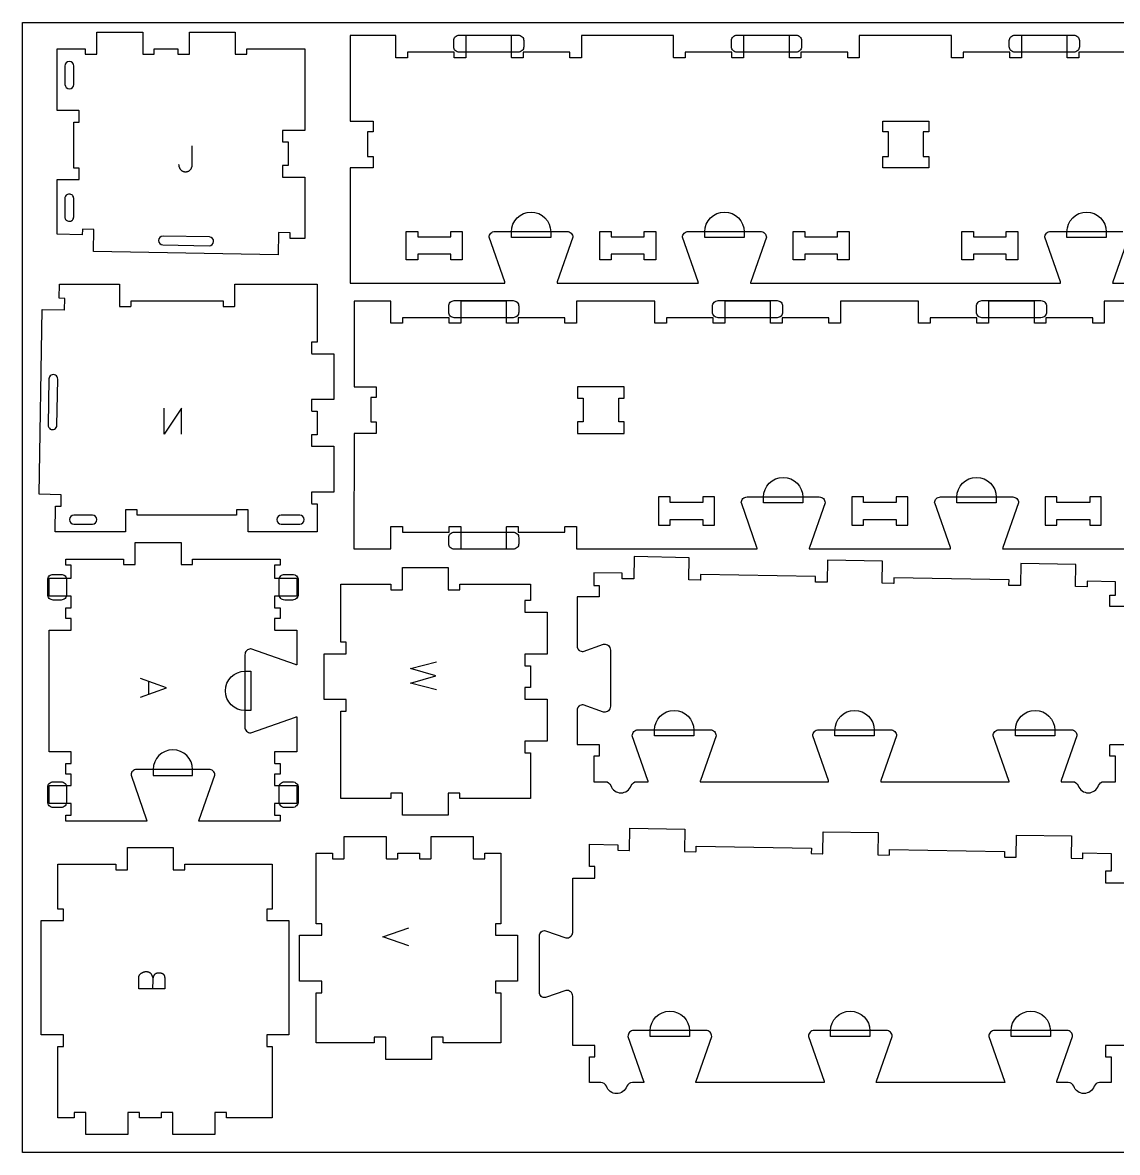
# Model space of a CAD drawing. Header units: millimetres. Extents: x -1220 to 1220, y -1930 to 1930.
# Drawn here: x -1220 to -38, y 710 to 1930 of the extents above; entities that cross this region are included whole.
import ezdxf

# ---------------------------------------------------------------- set-up
doc = ezdxf.new("R2010")
doc.units = ezdxf.units.MM
for name, color, linetype, true_color in [('0_SHEET_SPRUCEPLY_2440X122', 1, 'Continuous', 0xff0000), ('1_ANYTOOL_1MMDEEP_LABELS_S', 2, 'Continuous', 0xffff00), ('3_ANYTOOL_CUTTHROUGH_INSID', 4, 'Continuous', 0x00ffff), ('4_ANYTOOL_CUTTHROUGH_OUTSI', 5, 'Continuous', 0x0000ff), ('5_ANYTOOL_HALF_MILL_9MM_IN', 3, 'Continuous', 0x00ff00)]:
    doc.layers.add(name, color=color, linetype=linetype, true_color=true_color)

msp = doc.modelspace()

# ---------------------------------------------------------------- linework, layer by layer
at = {"layer": '0_SHEET_SPRUCEPLY_2440X122'}
msp.add_lwpolyline([(1220, 1930), (1220, 710), (-1220, 710), (-1220, 1930)], close=True, dxfattribs=at)
at = {"layer": '1_ANYTOOL_1MMDEEP_LABELS_S'}
for points in [[(-1051.5, 1776.9), (-1051.5, 1776.7), (-1051.5, 1776.5), (-1051.4, 1776.3), (-1051.4, 1776.1), (-1051.4, 1775.9), (-1051.4, 1775.7), (-1051.4, 1775.5), (-1051.3, 1775.4), (-1051.3, 1775.2), (-1051.3, 1775), (-1051.2, 1774.8), (-1051.2, 1774.6), (-1051.1, 1774.5), (-1051.1, 1774.3), (-1051, 1774.1), (-1051, 1773.9), (-1050.9, 1773.8), (-1050.8, 1773.6), (-1050.7, 1773.4), (-1050.7, 1773.3), (-1050.6, 1773.1), (-1050.5, 1772.9), (-1050.4, 1772.8), (-1050.3, 1772.6), (-1050.2, 1772.4), (-1050.1, 1772.3), (-1050, 1772.1), (-1049.9, 1772), (-1049.8, 1771.8), (-1049.7, 1771.7), (-1049.6, 1771.5), (-1049.4, 1771.4), (-1049.3, 1771.2), (-1049.2, 1771.1), (-1049, 1770.9), (-1048.9, 1770.8), (-1048.7, 1770.7), (-1048.6, 1770.5), (-1048.5, 1770.4), (-1048.3, 1770.3), (-1048.2, 1770.2), (-1048, 1770.1), (-1047.8, 1770), (-1047.7, 1769.9), (-1047.5, 1769.8), (-1047.4, 1769.7), (-1047.2, 1769.6), (-1047, 1769.6), (-1046.9, 1769.5), (-1046.7, 1769.4), (-1046.5, 1769.3), (-1046.3, 1769.3), (-1046.1, 1769.2), (-1046, 1769.2), (-1045.8, 1769.1), (-1045.6, 1769.1), (-1045.4, 1769.1), (-1045.2, 1769), (-1045, 1769), (-1044.8, 1769), (-1044.6, 1769), (-1044.4, 1769), (-1044.2, 1769), (-1044, 1769), (-1043.8, 1769), (-1043.6, 1769), (-1043.4, 1769), (-1043.2, 1769), (-1043, 1769), (-1042.8, 1769), (-1042.6, 1769.1), (-1042.5, 1769.1), (-1042.3, 1769.1), (-1042.1, 1769.2), (-1041.9, 1769.2), (-1041.8, 1769.3), (-1041.6, 1769.3), (-1041.4, 1769.4), (-1041.3, 1769.4), (-1041.1, 1769.5), (-1040.9, 1769.6), (-1040.8, 1769.6), (-1040.6, 1769.7), (-1040.5, 1769.8), (-1040.3, 1769.9), (-1040.2, 1770), (-1040, 1770.1), (-1039.9, 1770.2), (-1039.7, 1770.3), (-1039.6, 1770.4), (-1039.4, 1770.5), (-1039.3, 1770.6), (-1039.2, 1770.8), (-1039, 1770.9), (-1038.9, 1771), (-1038.8, 1771.2), (-1038.7, 1771.3), (-1038.5, 1771.4), (-1038.4, 1771.6), (-1038.3, 1771.7), (-1038.2, 1771.9), (-1038.1, 1772), (-1038, 1772.2), (-1037.9, 1772.3), (-1037.8, 1772.5), (-1037.7, 1772.6), (-1037.6, 1772.8), (-1037.6, 1772.9), (-1037.5, 1773.1), (-1037.4, 1773.3), (-1037.4, 1773.4), (-1037.3, 1773.6), (-1037.2, 1773.8), (-1037.2, 1773.9), (-1037.1, 1774.1), (-1037.1, 1774.3), (-1037, 1774.5), (-1037, 1774.6), (-1036.9, 1774.8), (-1036.9, 1775), (-1036.9, 1775.2), (-1036.9, 1775.4), (-1036.8, 1775.5), (-1036.8, 1775.7), (-1036.8, 1775.9), (-1036.8, 1776.1), (-1036.8, 1776.3), (-1036.8, 1776.5), (-1036.8, 1797)], [(-1048.5, 1485.6), (-1048.5, 1513.6), (-1067.2, 1485.6), (-1067.2, 1513.6)], [(-773, 1209.6), (-801, 1216.8), (-773.8, 1224.6), (-801, 1232.6), (-773, 1239.6)], [(-1092.7, 1201.4), (-1064.7, 1211.6), (-1092.7, 1221.9)], [(-1083.8, 1204.7), (-1083.8, 1218.6)], [(-803, 933.1), (-831, 942.8), (-803, 952.6)], [(-1066.5, 886.5), (-1094.5, 886.5), (-1094.5, 895.6), (-1094.6, 897.9), (-1094.6, 898.1), (-1094.6, 898.3), (-1094.6, 898.5), (-1094.6, 898.8), (-1094.5, 899), (-1094.5, 899.2), (-1094.5, 899.4), (-1094.5, 899.5), (-1094.4, 899.7), (-1094.4, 899.9), (-1094.3, 900.1), (-1094.3, 900.3), (-1094.2, 900.5), (-1094.2, 900.6), (-1094.1, 900.8), (-1094, 901), (-1093.9, 901.1), (-1093.9, 901.3), (-1093.8, 901.5), (-1093.7, 901.6), (-1093.6, 901.8), (-1093.5, 901.9), (-1093.4, 902.1), (-1093.3, 902.2), (-1093.1, 902.4), (-1093, 902.5), (-1092.9, 902.6), (-1092.8, 902.8), (-1092.6, 902.9), (-1092.5, 903), (-1092.3, 903.2), (-1092.2, 903.3), (-1091.8, 903.5), (-1091.7, 903.6), (-1091.5, 903.7), (-1091.4, 903.8), (-1091.2, 903.9), (-1091, 904), (-1090.9, 904.1), (-1090.7, 904.2), (-1090.5, 904.3), (-1090.3, 904.4), (-1090.2, 904.5), (-1090, 904.5), (-1089.8, 904.6), (-1089.6, 904.7), (-1089.5, 904.7), (-1089.3, 904.8), (-1089.1, 904.9), (-1088.9, 904.9), (-1088.8, 905), (-1088.6, 905), (-1088.4, 905), (-1088.2, 905.1), (-1088, 905.1), (-1087.8, 905.1), (-1087.7, 905.2), (-1087.5, 905.2), (-1087.3, 905.2), (-1087.1, 905.2), (-1086.9, 905.2), (-1086.7, 905.2), (-1086.5, 905.2), (-1086.3, 905.2), (-1086.1, 905.2), (-1085.8, 905.2), (-1085.6, 905.2), (-1085.4, 905.2), (-1085.2, 905.1), (-1085, 905.1), (-1084.8, 905.1), (-1084.6, 905), (-1084.4, 905), (-1084.2, 904.9), (-1084, 904.9), (-1083.8, 904.8), (-1083.6, 904.7), (-1083.4, 904.6), (-1083.3, 904.6), (-1083.2, 904.5), (-1083.1, 904.5), (-1083, 904.4), (-1082.9, 904.4), (-1082.9, 904.3), (-1082.8, 904.3), (-1082.7, 904.2), (-1082.6, 904.2), (-1082.5, 904.1), (-1082.5, 904.1), (-1082.4, 904), (-1082.3, 904), (-1082.2, 903.9), (-1082.2, 903.8), (-1082.1, 903.8), (-1082, 903.7), (-1082, 903.6), (-1081.9, 903.6), (-1081.8, 903.5), (-1081.8, 903.4), (-1081.7, 903.4), (-1081.6, 903.3), (-1081.6, 903.2), (-1081.5, 903.2), (-1081.4, 903), (-1081.3, 902.8), (-1081.2, 902.7), (-1081.1, 902.5), (-1080.9, 902.2), (-1080.7, 901.8), (-1080.5, 901.5), (-1080.3, 901.1), (-1080.2, 900.7), (-1080, 900.4), (-1079.9, 900), (-1079.8, 899.6), (-1079.6, 899.2), (-1079.5, 898.8), (-1079.4, 898.4), (-1079.4, 898), (-1079.3, 897.6), (-1079.2, 897.2), (-1079.2, 896.8), (-1079.1, 896.4)], [(-1079.2, 886.5), (-1079.1, 896.4), (-1079.1, 896.7), (-1079.1, 897.1), (-1079, 897.5), (-1079, 897.8), (-1078.9, 898.2), (-1078.8, 898.5), (-1078.7, 898.9), (-1078.7, 899.2), (-1078.6, 899.5), (-1078.5, 899.8), (-1078.4, 900.2), (-1078.2, 900.5), (-1078.1, 900.8), (-1078, 901.1), (-1077.8, 901.4), (-1077.7, 901.7), (-1077.6, 901.8), (-1077.6, 901.8), (-1077.6, 901.9), (-1077.5, 902), (-1077.5, 902), (-1077.4, 902.1), (-1077.4, 902.2), (-1077.3, 902.2), (-1077.3, 902.3), (-1077.2, 902.4), (-1077.2, 902.4), (-1077.1, 902.5), (-1077.1, 902.5), (-1077, 902.6), (-1076.9, 902.7), (-1076.9, 902.7), (-1076.8, 902.8), (-1076.8, 902.8), (-1076.7, 902.9), (-1076.6, 902.9), (-1076.6, 903), (-1076.5, 903), (-1076.4, 903.1), (-1076.4, 903.1), (-1076.3, 903.2), (-1076.2, 903.2), (-1076.1, 903.2), (-1076.1, 903.3), (-1076, 903.3), (-1075.9, 903.4), (-1075.8, 903.4), (-1075.8, 903.4), (-1075.7, 903.5), (-1075.6, 903.5), (-1075.4, 903.6), (-1075.2, 903.6), (-1075.1, 903.7), (-1074.9, 903.8), (-1074.7, 903.8), (-1074.5, 903.9), (-1074.3, 903.9), (-1074.1, 903.9), (-1073.9, 904), (-1073.7, 904), (-1073.5, 904), (-1073.2, 904), (-1073, 904), (-1072.8, 904), (-1072.5, 904), (-1072.2, 904), (-1072, 904), (-1071.8, 904), (-1071.6, 904), (-1071.4, 904), (-1071.3, 904), (-1071.1, 903.9), (-1070.9, 903.9), (-1070.8, 903.9), (-1070.6, 903.9), (-1070.5, 903.8), (-1070.3, 903.8), (-1070.2, 903.7), (-1070, 903.7), (-1069.9, 903.6), (-1069.7, 903.6), (-1069.6, 903.5), (-1069.5, 903.5), (-1069.3, 903.4), (-1069.2, 903.4), (-1069.1, 903.3), (-1069, 903.2), (-1068.8, 903.2), (-1068.7, 903.1), (-1068.6, 903), (-1068.5, 902.9), (-1068.4, 902.8), (-1068.3, 902.8), (-1068.2, 902.7), (-1068.1, 902.6), (-1068, 902.5), (-1067.9, 902.4), (-1067.8, 902.3), (-1067.7, 902.2), (-1067.6, 902.1), (-1067.6, 902), (-1067.5, 901.8), (-1067.4, 901.7), (-1067.3, 901.6), (-1067.3, 901.5), (-1067.2, 901.4), (-1067.1, 901.2), (-1067.1, 901.1), (-1067, 901), (-1067, 900.8), (-1066.9, 900.7), (-1066.9, 900.5), (-1066.8, 900.4), (-1066.8, 900.2), (-1066.7, 900.1), (-1066.7, 899.9), (-1066.7, 899.8), (-1066.6, 899.6), (-1066.6, 899.4), (-1066.6, 899.3), (-1066.6, 899.1), (-1066.5, 898.9), (-1066.5, 898.7), (-1066.5, 898.6), (-1066.5, 898.2), (-1066.5, 897.8), (-1066.5, 886.5)]]:
    msp.add_lwpolyline(points, dxfattribs=at)
at = {"layer": '3_ANYTOOL_CUTTHROUGH_INSID'}
for points in [[(-1174.2, 1863.1, 1), (-1164.7, 1863.1), (-1164.8, 1883.1, 1), (-1174.3, 1883.1)], [(-1174.3, 1740.1), (-1174.3, 1720.1, 0.414214), (-1169.6, 1715.4, 0.414214), (-1164.8, 1720.1), (-1164.8, 1740.1, 0.414214), (-1169.6, 1744.9, 0.414214)], [(-1068.5, 1689.9), (-1018.5, 1689, 1), (-1018.3, 1698.5), (-1068.3, 1699.4, 1)], [(-1191.6, 1545.2), (-1192.4, 1495.3, 1), (-1182.9, 1495.1), (-1182.1, 1545.1, 1)], [(-1144.6, 1388.5, 1), (-1144.6, 1398), (-1164.6, 1398, 1), (-1164.6, 1388.5)], [(-940.6, 1388.5), (-920.6, 1388.5, 1), (-920.6, 1398), (-940.6, 1398, 1)]]:
    msp.add_lwpolyline(points, format="xyb", close=True, dxfattribs=at)
for points in [[(-266.2, 1823.5), (-241.2, 1823.5), (-241.3, 1812), (-247.3, 1812), (-247.3, 1785.5), (-241.3, 1785.5), (-241.3, 1773), (-290.9, 1773), (-290.9, 1785.5), (-284.9, 1785.5), (-284.9, 1812), (-290.9, 1812), (-290.9, 1823.5)], [(-793.1, 1680), (-793.1, 1674), (-805.6, 1674), (-805.6, 1704.5), (-793.1, 1704.5), (-793.1, 1698.5), (-757.6, 1698.5), (-757.6, 1704.5), (-745.1, 1704.5), (-745.1, 1674), (-757.6, 1674), (-757.6, 1680)], [(-584.2, 1680), (-584.2, 1674), (-596.7, 1674), (-596.7, 1704.5), (-584.2, 1704.5), (-584.2, 1698.5), (-548.7, 1698.5), (-548.7, 1704.5), (-536.2, 1704.5), (-536.2, 1674), (-548.7, 1674), (-548.7, 1680)], [(-375.3, 1680), (-375.3, 1674), (-387.8, 1674), (-387.8, 1704.5), (-375.3, 1704.5), (-375.3, 1698.5), (-339.8, 1698.5), (-339.8, 1704.5), (-327.3, 1704.5), (-327.3, 1674), (-339.8, 1674), (-339.8, 1680)], [(-193, 1680), (-193, 1674), (-205.5, 1674), (-205.5, 1704.5), (-193, 1704.5), (-193, 1698.5), (-157.5, 1698.5), (-157.5, 1704.5), (-145, 1704.5), (-145, 1674), (-157.5, 1674), (-157.5, 1680)], [(-576.1, 1498.8), (-576.1, 1524.3), (-570.1, 1524.3), (-570.1, 1536.8), (-620.6, 1536.8), (-620.6, 1524.3), (-614.6, 1524.3), (-614.6, 1498.8), (-620.6, 1498.8), (-620.6, 1486.3), (-570.1, 1486.3), (-570.1, 1498.8)], [(-520.7, 1393.3), (-485.2, 1393.3), (-485.2, 1387.3), (-472.7, 1387.3), (-472.7, 1417.8), (-485.2, 1417.8), (-485.2, 1411.8), (-520.7, 1411.8), (-520.7, 1417.8), (-533.2, 1417.8), (-533.2, 1387.3), (-520.7, 1387.3)], [(-311.8, 1393.3), (-276.3, 1393.3), (-276.3, 1387.3), (-263.8, 1387.3), (-263.8, 1417.8), (-276.3, 1417.8), (-276.3, 1411.8), (-311.8, 1411.8), (-311.8, 1417.8), (-324.3, 1417.8), (-324.3, 1387.3), (-311.8, 1387.3)], [(-102.9, 1393.3), (-67.4, 1393.3), (-67.4, 1387.3), (-54.9, 1387.3), (-54.9, 1417.8), (-67.4, 1417.8), (-67.4, 1411.8), (-102.9, 1411.8), (-102.9, 1417.8), (-115.4, 1417.8), (-115.4, 1387.3), (-102.9, 1387.3)]]:
    msp.add_lwpolyline(points, close=True, dxfattribs=at)
at = {"layer": '4_ANYTOOL_CUTTHROUGH_OUTSI'}
for points in [[(-931.1, 1697), (-931, 1702.7, 0.414214), (-931.2, 1703), (-943.2, 1703.2, 0.414214), (-943.5, 1703), (-943.9, 1679.2), (-1143.4, 1682.7), (-1142.9, 1706.4), (-1142.9, 1706.4, 0.414214), (-1143.2, 1706.7), (-1155.2, 1706.9, 0.414214), (-1155.4, 1706.7), (-1155.5, 1700.9), (-1182.8, 1701.4), (-1182.8, 1760.4), (-1159.1, 1760.4), (-1159.1, 1760.4, 0.414214), (-1158.8, 1760.6), (-1158.8, 1772.6, 0.414214), (-1159.1, 1772.9), (-1164.8, 1772.9), (-1164.8, 1822.4), (-1159.1, 1822.4), (-1159.1, 1822.4, 0.414214), (-1158.8, 1822.6), (-1158.8, 1834.6, 0.414214), (-1159.1, 1834.9), (-1182.8, 1834.9), (-1182.8, 1901.8), (-1152.3, 1901.8), (-1152.3, 1896.1), (-1152.3, 1896.1, 0.414214), (-1152.1, 1895.8), (-1140.1, 1895.8, 0.414214), (-1139.8, 1896.1), (-1139.8, 1919.8), (-1090.3, 1919.8), (-1090.3, 1896.1), (-1090.3, 1896.1, 0.414214), (-1090.1, 1895.8), (-1078.1, 1895.8, 0.414214), (-1077.8, 1896.1), (-1077.8, 1901.8), (-1052.3, 1901.8), (-1052.3, 1896.1), (-1052.3, 1896.1, 0.414214), (-1052.1, 1895.8), (-1040.1, 1895.8, 0.414214), (-1039.8, 1896.1), (-1039.8, 1919.8), (-990.3, 1919.8), (-990.3, 1896.1), (-990.3, 1896.1, 0.414214), (-990.1, 1895.8), (-978.1, 1895.8, 0.414214), (-977.8, 1896.1), (-977.8, 1901.8), (-915.3, 1901.8), (-915.3, 1813.6), (-939.1, 1813.6), (-939.1, 1813.6, 0.414214), (-939.3, 1813.3), (-939.3, 1801.3, 0.414214), (-939.1, 1801.1), (-933.3, 1801.1), (-933.3, 1775.6), (-939.1, 1775.6), (-939.1, 1775.6, 0.414214), (-939.3, 1775.3), (-939.3, 1763.3, 0.414214), (-939.1, 1763.1), (-915.3, 1763.1), (-915.3, 1696.7), (-931.1, 1697)], [(-976.3, 1380), (-976.3, 1403.8, 0.414214), (-976.6, 1404), (-988.6, 1404, 0.414214), (-988.8, 1403.8), (-988.8, 1398), (-1096.3, 1398), (-1096.3, 1403.8), (-1096.3, 1403.8, 0.414214), (-1096.6, 1404), (-1108.6, 1404, 0.414214), (-1108.8, 1403.8), (-1108.8, 1380), (-1184.9, 1380), (-1184.4, 1407.8), (-1178.7, 1407.7), (-1178.7, 1407.7, 0.414214), (-1178.4, 1408), (-1178.2, 1420, 0.414214), (-1178.5, 1420.2), (-1202.2, 1420.7), (-1198.7, 1620.1), (-1175, 1619.7), (-1175, 1619.7, 0.414214), (-1174.7, 1620), (-1174.5, 1632, 0.414214), (-1174.8, 1632.2), (-1180.5, 1632.3), (-1180.3, 1647.5), (-1115.4, 1647.5), (-1115.4, 1623.8), (-1115.4, 1623.8, 0.414214), (-1115.2, 1623.5), (-1103.2, 1623.5, 0.414214), (-1102.9, 1623.8), (-1102.9, 1629.5), (-1003.4, 1629.5), (-1003.4, 1623.8), (-1003.4, 1623.8, 0.414214), (-1003.2, 1623.5), (-991.2, 1623.5, 0.414214), (-990.9, 1623.8), (-990.9, 1647.5), (-901.8, 1647.5), (-901.8, 1585), (-907.6, 1585), (-907.6, 1585, 0.414214), (-907.8, 1584.8), (-907.8, 1572.8, 0.414214), (-907.6, 1572.5), (-883.8, 1572.5), (-883.8, 1523), (-907.6, 1523), (-907.6, 1523, 0.414214), (-907.8, 1522.8), (-907.8, 1510.8, 0.414214), (-907.6, 1510.5), (-901.8, 1510.5), (-901.8, 1485), (-907.6, 1485), (-907.6, 1485, 0.414214), (-907.8, 1484.8), (-907.8, 1472.8, 0.414214), (-907.6, 1472.5), (-883.8, 1472.5), (-883.8, 1423), (-907.6, 1423), (-907.6, 1423, 0.414214), (-907.8, 1422.8), (-907.8, 1410.8, 0.414214), (-907.6, 1410.5), (-901.8, 1410.5), (-901.8, 1380), (-976.3, 1380)], [(-1085.8, 1067.6), (-1173.4, 1067.6), (-1173.4, 1074.1), (-1167.7, 1074.1), (-1167.7, 1074.1, 0.414214), (-1167.4, 1074.4), (-1167.4, 1086.4, 0.414214), (-1167.7, 1086.6), (-1191.4, 1086.6), (-1191.4, 1106.1), (-1167.7, 1106.1), (-1167.7, 1106.1, 0.414214), (-1167.4, 1106.4), (-1167.4, 1118.4, 0.414214), (-1167.7, 1118.6), (-1173.4, 1118.6), (-1173.4, 1130.1), (-1167.7, 1130.1), (-1167.7, 1130.1, 0.414214), (-1167.4, 1130.4), (-1167.4, 1142.4, 0.414214), (-1167.7, 1142.6), (-1191.4, 1142.6), (-1191.4, 1274.1), (-1167.7, 1274.1), (-1167.7, 1274.1, 0.414214), (-1167.4, 1274.4), (-1167.4, 1286.4, 0.414214), (-1167.7, 1286.6), (-1173.4, 1286.6), (-1173.4, 1298.1), (-1167.7, 1298.1), (-1167.7, 1298.1, 0.414214), (-1167.4, 1298.4), (-1167.4, 1310.4, 0.414214), (-1167.7, 1310.6), (-1191.4, 1310.6), (-1191.4, 1330.1), (-1167.7, 1330.1), (-1167.7, 1330.1, 0.414214), (-1167.4, 1330.4), (-1167.4, 1344, 0.414214), (-1167.7, 1344.2), (-1173.4, 1344.2), (-1173.4, 1350.7), (-1110.9, 1350.7), (-1110.9, 1345), (-1110.9, 1345, 0.414214), (-1110.7, 1344.7), (-1098.7, 1344.7, 0.414214), (-1098.4, 1345), (-1098.4, 1368.7), (-1048.9, 1368.7), (-1048.9, 1345), (-1048.9, 1345, 0.414214), (-1048.7, 1344.7), (-1036.7, 1344.7, 0.414214), (-1036.4, 1345), (-1036.4, 1350.7), (-941.9, 1350.7), (-941.9, 1344.2), (-947.7, 1344.2), (-947.7, 1344.2, 0.414214), (-947.9, 1344), (-947.9, 1330.4, 0.414214), (-947.7, 1330.1), (-923.9, 1330.1), (-923.9, 1310.6), (-947.7, 1310.6), (-947.7, 1310.6, 0.414214), (-947.9, 1310.4), (-947.9, 1298.4, 0.414214), (-947.7, 1298.1), (-941.9, 1298.1), (-941.9, 1286.6), (-947.7, 1286.6), (-947.7, 1286.6, 0.414214), (-947.9, 1286.4), (-947.9, 1274.4, 0.414214), (-947.7, 1274.1), (-923.9, 1274.1), (-923.9, 1236.5), (-923.9, 1236.5, -0.061485), (-925.3, 1236.7), (-973.6, 1253.6, 0.084368), (-973.7, 1253.6, 0.414214), (-979.9, 1247.4), (-979.9, 1169.4, 0.414214), (-973.7, 1163.1, 0.084368), (-973.6, 1163.1), (-925.3, 1180, -0.061485), (-923.9, 1180.3), (-923.9, 1142.6), (-947.7, 1142.6), (-947.7, 1142.6, 0.414214), (-947.9, 1142.4), (-947.9, 1130.4, 0.414214), (-947.7, 1130.1), (-941.9, 1130.1), (-941.9, 1118.6), (-947.7, 1118.6), (-947.7, 1118.6, 0.414214), (-947.9, 1118.4), (-947.9, 1106.4, 0.414214), (-947.7, 1106.1), (-923.9, 1106.1), (-923.9, 1086.6), (-947.7, 1086.6), (-947.7, 1086.6, 0.414214), (-947.9, 1086.4), (-947.9, 1074.4, 0.414214), (-947.7, 1074.1), (-941.9, 1074.1), (-941.9, 1067.6), (-1029.6, 1067.6), (-1029.6, 1067.6, -0.061485), (-1029.3, 1069), (-1012.4, 1117.3, 0.084368), (-1012.4, 1117.4, 0.414214), (-1018.7, 1123.6), (-1096.7, 1123.6, 0.414214), (-1102.9, 1117.4, 0.084368), (-1102.9, 1117.3), (-1086, 1069, -0.061485)], [(-671.6, 1141.5), (-671.6, 1092), (-747.8, 1092), (-747.8, 1097.7), (-747.8, 1097.7, 0.414214), (-748.1, 1098), (-760.1, 1098, 0.414214), (-760.3, 1097.7), (-760.3, 1074), (-809.8, 1074), (-809.8, 1097.7), (-809.8, 1097.7, 0.414214), (-810.1, 1098), (-822.1, 1098, 0.414214), (-822.3, 1097.7), (-822.3, 1092), (-876.4, 1092), (-876.4, 1186.5), (-870.7, 1186.5), (-870.7, 1186.5, 0.414214), (-870.4, 1186.7), (-870.4, 1198.7, 0.414214), (-870.7, 1199), (-894.4, 1199), (-894.4, 1248.5), (-870.7, 1248.5), (-870.7, 1248.5, 0.414214), (-870.4, 1248.7), (-870.4, 1260.7, 0.414214), (-870.7, 1261), (-876.4, 1261), (-876.4, 1323.5), (-822.3, 1323.5), (-822.3, 1317.7), (-822.3, 1317.7, 0.414214), (-822.1, 1317.5), (-810.1, 1317.5, 0.414214), (-809.8, 1317.7), (-809.8, 1341.5), (-760.3, 1341.5), (-760.3, 1317.7), (-760.3, 1317.7, 0.414214), (-760.1, 1317.5), (-748.1, 1317.5, 0.414214), (-747.8, 1317.7), (-747.8, 1323.5), (-671.6, 1323.5), (-671.6, 1306), (-677.3, 1306), (-677.3, 1306, 0.414214), (-677.6, 1305.7), (-677.6, 1293.7, 0.414214), (-677.3, 1293.5), (-653.6, 1293.5), (-653.6, 1248), (-677.3, 1248), (-677.3, 1248, 0.414214), (-677.6, 1247.7), (-677.6, 1235.7, 0.414214), (-677.3, 1235.5), (-671.6, 1235.5), (-671.6, 1212), (-677.3, 1212), (-677.3, 1212, 0.414214), (-677.6, 1211.7), (-677.6, 1199.7, 0.414214), (-677.3, 1199.5), (-653.6, 1199.5), (-653.6, 1154), (-677.3, 1154), (-677.3, 1154, 0.414214), (-677.6, 1153.7), (-677.6, 1141.7, 0.414214), (-677.3, 1141.5)], [(-720.8, 1033.1), (-703.3, 1033.1), (-703.3, 956.9), (-709, 956.9), (-709, 956.9, 0.414214), (-709.3, 956.6), (-709.3, 944.6, 0.414214), (-709, 944.4), (-685.3, 944.4), (-685.3, 894.9), (-709, 894.9), (-709, 894.9, 0.414214), (-709.3, 894.6), (-709.3, 882.6, 0.414214), (-709, 882.4), (-703.3, 882.4), (-703.3, 828.3), (-765.8, 828.3), (-765.8, 834), (-765.8, 834, 0.414214), (-766, 834.3), (-778, 834.3, 0.414214), (-778.3, 834), (-778.3, 810.3), (-827.8, 810.3), (-827.8, 834), (-827.8, 834, 0.414214), (-828, 834.3), (-840, 834.3, 0.414214), (-840.3, 834), (-840.3, 828.3), (-902.8, 828.3), (-902.8, 882.4), (-897, 882.4), (-897, 882.4, 0.414214), (-896.8, 882.6), (-896.8, 894.6, 0.414214), (-897, 894.9), (-920.8, 894.9), (-920.8, 944.4), (-897, 944.4), (-897, 944.4, 0.414214), (-896.8, 944.6), (-896.8, 956.6, 0.414214), (-897, 956.9), (-902.8, 956.9), (-902.8, 1033.1), (-885.3, 1033.1), (-885.3, 1027.4), (-885.3, 1027.4, 0.414214), (-885, 1027.1), (-873, 1027.1, 0.414214), (-872.8, 1027.4), (-872.8, 1051.1), (-827.3, 1051.1), (-827.3, 1027.4), (-827.3, 1027.4, 0.414214), (-827, 1027.1), (-815, 1027.1, 0.414214), (-814.8, 1027.4), (-814.8, 1033.1), (-791.3, 1033.1), (-791.3, 1027.4), (-791.3, 1027.4, 0.414214), (-791, 1027.1), (-779, 1027.1, 0.414214), (-778.8, 1027.4), (-778.8, 1051.1), (-733.3, 1051.1), (-733.3, 1027.4), (-733.3, 1027.4, 0.414214), (-733, 1027.1), (-721, 1027.1, 0.414214), (-720.8, 1027.4)], [(-950.3, 824.3), (-950.3, 747.2), (-999.8, 747.2), (-999.8, 752.9), (-999.8, 752.9, 0.414214), (-1000, 753.2), (-1012, 753.2, 0.414214), (-1012.3, 752.9), (-1012.3, 729.2), (-1057.8, 729.2), (-1057.8, 752.9), (-1057.8, 752.9, 0.414214), (-1058, 753.2), (-1070, 753.2, 0.414214), (-1070.3, 752.9), (-1070.3, 747.2), (-1093.8, 747.2), (-1093.8, 752.9), (-1093.8, 752.9, 0.414214), (-1094, 753.2), (-1106, 753.2, 0.414214), (-1106.3, 752.9), (-1106.3, 729.2), (-1151.8, 729.2), (-1151.8, 752.9), (-1151.8, 752.9, 0.414214), (-1152, 753.2), (-1164, 753.2, 0.414214), (-1164.3, 752.9), (-1164.3, 747.2), (-1181.8, 747.2), (-1181.8, 824.3), (-1176, 824.3), (-1176, 824.3, 0.414214), (-1175.8, 824.6), (-1175.8, 836.6, 0.414214), (-1176, 836.8), (-1199.8, 836.8), (-1199.8, 960.3), (-1176, 960.3), (-1176, 960.3, 0.414214), (-1175.8, 960.6), (-1175.8, 972.6, 0.414214), (-1176, 972.8), (-1181.8, 972.8), (-1181.8, 1021.1), (-1119.3, 1021.1), (-1119.3, 1015.3), (-1119.3, 1015.3, 0.414214), (-1119, 1015.1), (-1107, 1015.1, 0.414214), (-1106.8, 1015.3), (-1106.8, 1039.1), (-1057.3, 1039.1), (-1057.3, 1015.3), (-1057.3, 1015.3, 0.414214), (-1057, 1015.1), (-1045, 1015.1, 0.414214), (-1044.8, 1015.3), (-1044.8, 1021.1), (-950.3, 1021.1), (-950.3, 972.8), (-956, 972.8), (-956, 972.8, 0.414214), (-956.3, 972.6), (-956.3, 960.6, 0.414214), (-956, 960.3), (-932.3, 960.3), (-932.3, 836.8), (-956, 836.8), (-956, 836.8, 0.414214), (-956.3, 836.6), (-956.3, 824.6, 0.414214), (-956, 824.3)]]:
    msp.add_lwpolyline(points, format="xyb", close=True, dxfattribs=at)
for points in [[(-28.7, 1898), (-79.2, 1898), (-79.2, 1892.2), (-79.2, 1892.2, -0.414214), (-79.4, 1892), (-91.4, 1892, -0.414214), (-91.7, 1892.2), (-91.7, 1916), (-141.2, 1916), (-141.2, 1892.2), (-141.2, 1892.2, -0.414214), (-141.4, 1892), (-153.4, 1892, -0.414214), (-153.7, 1892.2), (-153.7, 1898), (-204.2, 1898), (-204.2, 1892.2), (-204.2, 1892.2, -0.414214), (-204.4, 1892), (-216.4, 1892, -0.414214), (-216.7, 1892.2), (-216.7, 1916), (-316.3, 1916), (-316.3, 1892.2), (-316.3, 1892.2, -0.414214), (-316.5, 1892), (-328.5, 1892, -0.414214), (-328.8, 1892.2), (-328.8, 1898), (-379.3, 1898), (-379.3, 1892.2), (-379.3, 1892.2, -0.414214), (-379.5, 1892), (-391.5, 1892, -0.414214), (-391.8, 1892.2), (-391.8, 1916), (-441.3, 1916), (-441.3, 1892.2), (-441.3, 1892.2, -0.414214), (-441.5, 1892), (-453.5, 1892, -0.414214), (-453.8, 1892.2), (-453.8, 1898), (-504.3, 1898), (-504.3, 1892.2), (-504.3, 1892.2, -0.414214), (-504.5, 1892), (-516.5, 1892, -0.414214), (-516.8, 1892.2), (-516.8, 1916), (-616.3, 1916), (-616.3, 1892.2), (-616.3, 1892.2, -0.414214), (-616.5, 1892), (-628.5, 1892, -0.414214), (-628.8, 1892.2), (-628.8, 1898), (-679.3, 1898), (-679.3, 1892.2), (-679.3, 1892.2, -0.414214), (-679.5, 1892), (-691.5, 1892, -0.414214), (-691.8, 1892.2), (-691.8, 1916), (-741.3, 1916), (-741.3, 1892.2), (-741.3, 1892.2, -0.414214), (-741.5, 1892), (-753.5, 1892, -0.414214), (-753.8, 1892.2), (-753.8, 1898), (-804.3, 1898), (-804.3, 1892.2), (-804.3, 1892.2, -0.414214), (-804.5, 1892), (-816.5, 1892, -0.414214), (-816.8, 1892.2), (-816.8, 1916), (-866.1, 1916), (-866.1, 1823.5), (-841.6, 1823.5), (-841.6, 1823.5, -0.41438), (-841.3, 1823.2), (-841.3, 1812.2, -0.414047), (-841.6, 1812), (-847.3, 1812), (-847.4, 1785.5), (-841.6, 1785.5), (-841.6, 1785.5, -0.414214), (-841.4, 1785.2), (-841.4, 1773.2, -0.414214), (-841.6, 1773), (-866.1, 1773), (-866.1, 1648.5), (-699, 1648.5), (-699, 1648.5, 0.061485), (-699.2, 1649.9), (-716.1, 1698.2, -0.084368), (-716.1, 1698.2, -0.414214), (-709.9, 1704.5), (-631.9, 1704.5, -0.414214), (-625.6, 1698.2, -0.084368), (-625.6, 1698.2), (-642.5, 1649.9, 0.061485), (-642.8, 1648.5), (-490.1, 1648.5, 0.061485), (-490.3, 1649.9), (-507.2, 1698.2, -0.084368), (-507.2, 1698.2, -0.414214), (-501, 1704.5), (-423, 1704.5, -0.414214), (-416.7, 1698.2, -0.084368), (-416.7, 1698.2), (-433.6, 1649.9, 0.061485), (-433.9, 1648.5), (-266.2, 1648.5), (-98.9, 1648.5), (-98.9, 1648.5, 0.061485), (-99.1, 1649.9), (-116, 1698.2, -0.084368), (-116, 1698.2, -0.414214), (-109.8, 1704.5), (-31.8, 1704.5, -0.414214)], [(-25.5, 1698.2), (-42.4, 1649.9, 0.061485), (-42.7, 1648.5), (110, 1648.5, 0.061485)], [(55.7, 1629.3), (-51.7, 1629.3), (-51.7, 1605.6), (-51.7, 1605.6, -0.414214), (-52, 1605.3), (-64, 1605.3, -0.414214), (-64.2, 1605.6), (-64.2, 1611.3), (-114.7, 1611.3), (-114.7, 1605.6), (-114.7, 1605.6, -0.414214), (-115, 1605.3), (-127, 1605.3, -0.414214), (-127.2, 1605.6), (-127.2, 1629.3), (-176.7, 1629.3), (-176.7, 1605.6), (-176.7, 1605.6, -0.414214), (-177, 1605.3), (-189, 1605.3, -0.414214), (-189.2, 1605.6), (-189.2, 1611.3), (-239.7, 1611.3), (-239.7, 1605.6), (-239.7, 1605.6, -0.414214), (-240, 1605.3), (-252, 1605.3, -0.414214), (-252.2, 1605.6), (-252.2, 1629.3), (-336.7, 1629.3), (-336.7, 1605.6), (-336.7, 1605.6, -0.414214), (-337, 1605.3), (-349, 1605.3, -0.414214), (-349.2, 1605.6), (-349.2, 1611.3), (-399.7, 1611.3), (-399.7, 1605.6), (-399.7, 1605.6, -0.414214), (-400, 1605.3), (-412, 1605.3, -0.414214), (-412.2, 1605.6), (-412.2, 1629.3), (-461.7, 1629.3), (-461.7, 1605.6), (-461.7, 1605.6, -0.414214), (-462, 1605.3), (-474, 1605.3, -0.414214), (-474.2, 1605.6), (-474.2, 1611.3), (-524.7, 1611.3), (-524.7, 1605.6), (-524.7, 1605.6, -0.414214), (-525, 1605.3), (-537, 1605.3, -0.414214), (-537.2, 1605.6), (-537.2, 1629.3), (-621.7, 1629.3), (-621.7, 1605.6), (-621.7, 1605.6, -0.414214), (-622, 1605.3), (-634, 1605.3, -0.414214), (-634.2, 1605.6), (-634.2, 1611.3), (-684.7, 1611.3), (-684.7, 1605.6), (-684.7, 1605.6, -0.414214), (-685, 1605.3), (-697, 1605.3, -0.414214), (-697.2, 1605.6), (-697.2, 1629.3), (-746.7, 1629.3), (-746.7, 1605.6), (-746.7, 1605.6, -0.414214), (-747, 1605.3), (-759, 1605.3, -0.414214), (-759.2, 1605.6), (-759.2, 1611.3), (-809.7, 1611.3), (-809.7, 1605.6), (-809.7, 1605.6, -0.414214), (-810, 1605.3), (-822, 1605.3, -0.414214), (-822.2, 1605.6), (-822.2, 1629.3), (-862, 1629.3), (-862, 1536.8), (-838.2, 1536.8), (-838.2, 1536.8, -0.41438), (-838, 1536.6), (-838, 1525.6, -0.414047), (-838.2, 1525.3), (-844, 1525.3), (-844, 1498.8), (-838.3, 1498.8), (-838.3, 1498.8, -0.414214), (-838, 1498.6), (-838, 1486.6, -0.414214), (-838.3, 1486.3), (-862, 1486.3), (-862.1, 1361.8), (-822.2, 1361.8), (-822.2, 1385.6), (-822.2, 1385.6, -0.414214), (-822, 1385.8), (-810, 1385.8, -0.414214), (-809.7, 1385.6), (-809.7, 1379.8), (-759.2, 1379.8), (-759.2, 1385.6), (-759.2, 1385.6, -0.414214), (-759, 1385.8), (-747, 1385.8, -0.414214), (-746.7, 1385.6), (-746.7, 1361.8), (-697.2, 1361.8), (-697.2, 1385.6), (-697.2, 1385.6, -0.414214), (-697, 1385.8), (-685, 1385.8, -0.414214), (-684.7, 1385.6), (-684.7, 1379.8), (-634.2, 1379.8), (-634.2, 1385.6), (-634.2, 1385.6, -0.414214), (-634, 1385.8), (-622, 1385.8, -0.414214), (-621.7, 1385.6), (-621.7, 1361.8), (-426.6, 1361.8), (-426.6, 1361.8, 0.061485), (-426.8, 1363.2), (-443.7, 1411.5, -0.084368), (-443.8, 1411.6, -0.414214), (-437.5, 1417.8), (-359.5, 1417.8, -0.414214), (-353.3, 1411.6, -0.084368), (-353.3, 1411.5), (-370.2, 1363.2, 0.061485), (-370.4, 1361.8), (-217.7, 1361.8, 0.061485), (-217.9, 1363.2), (-234.8, 1411.5, -0.084368), (-234.9, 1411.6, -0.414214), (-228.6, 1417.8), (-150.6, 1417.8, -0.414214), (-144.4, 1411.6, -0.084368), (-144.4, 1411.5), (-161.3, 1363.2, 0.061485), (-161.5, 1361.8), (6.1, 1361.8)], [(-21.3, 1299.4), (-45.3, 1299.4), (-45.3, 1299.4, -0.414214), (-45.6, 1299.6), (-45.6, 1311.6, -0.414214), (-45.3, 1311.9), (-39.6, 1311.9), (-39.6, 1326.2), (-70.1, 1326.7), (-70.2, 1321), (-70.2, 1321, -0.414214), (-70.5, 1320.7), (-82.5, 1321, -0.414214), (-82.7, 1321.2), (-82.3, 1345), (-141.8, 1346), (-142.2, 1322.2), (-142.2, 1322.2, -0.414214), (-142.5, 1322), (-154.4, 1322.2, -0.414214), (-154.7, 1322.5), (-154.6, 1328.2), (-279, 1330.4), (-279.1, 1324.6), (-279.1, 1324.6, -0.414214), (-279.3, 1324.4), (-291.3, 1324.6, -0.414214), (-291.6, 1324.9), (-291.2, 1348.6), (-350.6, 1349.6), (-351.1, 1325.9), (-351.1, 1325.9, -0.414214), (-351.3, 1325.6), (-363.3, 1325.9, -0.414214), (-363.6, 1326.1), (-363.5, 1331.9), (-487.8, 1334), (-487.9, 1328.3), (-487.9, 1328.3, -0.414214), (-488.2, 1328), (-500.2, 1328.2, -0.414214), (-500.4, 1328.5), (-500, 1352.2), (-559.5, 1353.3), (-559.9, 1329.5), (-559.9, 1329.5, -0.414214), (-560.2, 1329.3), (-572.2, 1329.5, -0.414214), (-572.4, 1329.8), (-572.3, 1335.5), (-603.1, 1336), (-603.1, 1322.3), (-597.3, 1322.3), (-597.3, 1322.3, -0.414214), (-597.1, 1322.1), (-597.1, 1310.1, -0.414214), (-597.3, 1309.8), (-621.1, 1309.8), (-621.1, 1256.7), (-621.1, 1256.7), (-621.1, 1256.5), (-621.1, 1256.4), (-621, 1256.2), (-621, 1256.1), (-621, 1255.9), (-621, 1255.7), (-621, 1255.6), (-620.9, 1255.4), (-620.9, 1255.3), (-620.9, 1255.1), (-620.8, 1255), (-620.8, 1254.8), (-620.7, 1254.7), (-620.7, 1254.5), (-620.6, 1254.4), (-620.5, 1254.2), (-620.5, 1254.1), (-620.4, 1254), (-620.3, 1253.8), (-620.2, 1253.7), (-620.2, 1253.6), (-620.1, 1253.4), (-620, 1253.3), (-619.9, 1253.2), (-619.8, 1253), (-619.7, 1252.9), (-619.6, 1252.8), (-619.5, 1252.7), (-619.4, 1252.6), (-619.3, 1252.5), (-619.1, 1252.4), (-619, 1252.3, 0.219504), (-614.4, 1251), (-592.4, 1258.7, -0.042513), (-592.3, 1258.7, -0.463455), (-585.1, 1252.5), (-585.1, 1191.7, -0.463455), (-592.3, 1185.5, -0.042513), (-592.4, 1185.5), (-614.4, 1193.2, 0.219504), (-619, 1191.9), (-619.1, 1191.8), (-619.3, 1191.7), (-619.4, 1191.6), (-619.5, 1191.5), (-619.6, 1191.4), (-619.7, 1191.2), (-619.8, 1191.1), (-619.9, 1191), (-620, 1190.9), (-620.1, 1190.7), (-620.2, 1190.6), (-620.2, 1190.5), (-620.3, 1190.3), (-620.4, 1190.2), (-620.5, 1190.1), (-620.5, 1189.9), (-620.6, 1189.8), (-620.7, 1189.6), (-620.7, 1189.5), (-620.8, 1189.3), (-620.8, 1189.2), (-620.9, 1189), (-620.9, 1188.9), (-620.9, 1188.7), (-621, 1188.6), (-621, 1188.4), (-621, 1188.3), (-621, 1188.1), (-621, 1188), (-621.1, 1187.8), (-621.1, 1187.6), (-621.1, 1187.5), (-621.1, 1150.3), (-597.3, 1150.3), (-597.3, 1150.3, -0.414214), (-597.1, 1150), (-597.1, 1138, -0.414214), (-597.3, 1137.8), (-603.1, 1137.8), (-603.1, 1110.3), (-590.7, 1110.3), (-590.7, 1110.3, -0.317837), (-584.8, 1106.1, 0.317837), (-573.7, 1098.3, 0.317837), (-562.6, 1106.1, -0.317837), (-556.7, 1110.3), (-544.3, 1110.3), (-544.3, 1110.5), (-544.4, 1110.6), (-544.4, 1110.8), (-544.4, 1111), (-544.4, 1111.2), (-544.5, 1111.3), (-544.5, 1111.5), (-544.6, 1111.7), (-561.5, 1159.9, -0.084368), (-561.5, 1160, -0.414214), (-555.2, 1166.3), (-477.2, 1166.3, -0.414214), (-471, 1160, -0.084368), (-471, 1159.9), (-487.9, 1111.7), (-487.9, 1111.5), (-488, 1111.3), (-488, 1111.2), (-488, 1111), (-488.1, 1110.8), (-488.1, 1110.6), (-488.1, 1110.5), (-488.1, 1110.3), (-349.4, 1110.3, 0.061485), (-349.7, 1111.7), (-366.6, 1159.9, -0.084368), (-366.6, 1160, -0.414214), (-360.3, 1166.3), (-282.3, 1166.3, -0.414214), (-276.1, 1160, -0.084368), (-276.1, 1159.9), (-293, 1111.7, 0.061485), (-293.2, 1110.3), (-154.5, 1110.3), (-154.5, 1110.5), (-154.6, 1110.6), (-154.6, 1110.8), (-154.6, 1111), (-154.6, 1111.2), (-154.7, 1111.3), (-154.7, 1111.5), (-154.8, 1111.7), (-171.7, 1159.9, -0.084368), (-171.7, 1160, -0.414214), (-165.4, 1166.3), (-87.4, 1166.3, -0.414214), (-81.2, 1160, -0.084368), (-81.2, 1159.9), (-98.1, 1111.7), (-98.1, 1111.5), (-98.2, 1111.3), (-98.2, 1111.2), (-98.2, 1111), (-98.3, 1110.8), (-98.3, 1110.6), (-98.3, 1110.5), (-98.3, 1110.3), (-85.9, 1110.3, -0.317837), (-80, 1106.1, 0.317837), (-68.9, 1098.3, 0.317837), (-57.9, 1106.1, -0.317837), (-52, 1110.3), (-39.6, 1110.3), (-39.6, 1137.8), (-45.3, 1137.8), (-45.3, 1137.8, -0.414214), (-45.6, 1138), (-45.6, 1150, -0.414214), (-45.3, 1150.3), (2.7, 1150.3, -0.414214)], [(-2, 825.6), (-50, 825.6, 0.414214), (-50.3, 825.3), (-50.3, 813.3, 0.414214), (-50, 813.1), (-44.3, 813.1), (-44.3, 785.6), (-56.7, 785.6), (-56.7, 785.6, 0.317837), (-62.6, 781.4, -0.317837), (-73.7, 773.6, -0.317837), (-84.7, 781.4, 0.317837), (-90.6, 785.6), (-103, 785.6), (-103, 785.8), (-103, 785.9), (-103, 786.1), (-103, 786.3), (-102.9, 786.5), (-102.9, 786.6), (-102.8, 786.8), (-102.8, 787), (-85.9, 835.2, 0.084368), (-85.9, 835.3, 0.414214), (-92.1, 841.6), (-170.1, 841.6, 0.414214), (-176.4, 835.3, 0.084368), (-176.4, 835.2), (-159.5, 787), (-159.4, 786.8), (-159.4, 786.6), (-159.3, 786.5), (-159.3, 786.3), (-159.3, 786.1), (-159.3, 785.9), (-159.2, 785.8), (-159.2, 785.6), (-297.9, 785.6, -0.061485), (-297.7, 787), (-280.8, 835.2, 0.084368), (-280.8, 835.3, 0.414214), (-287, 841.6), (-365, 841.6, 0.414214), (-371.3, 835.3, 0.084368), (-371.3, 835.2), (-354.4, 787, -0.061485), (-354.1, 785.6), (-492.8, 785.6), (-492.8, 785.8), (-492.8, 785.9), (-492.8, 786.1), (-492.8, 786.3), (-492.7, 786.5), (-492.7, 786.6), (-492.6, 786.8), (-492.6, 787), (-475.7, 835.2, 0.084368), (-475.7, 835.3, 0.414214), (-481.9, 841.6), (-559.9, 841.6, 0.414214), (-566.2, 835.3, 0.084368), (-566.2, 835.2), (-549.3, 787), (-549.2, 786.8), (-549.2, 786.6), (-549.1, 786.5), (-549.1, 786.3), (-549.1, 786.1), (-549.1, 785.9), (-549, 785.8), (-549, 785.6), (-561.4, 785.6, 0.317837), (-567.3, 781.4, -0.707107), (-589.5, 781.4, 0.317837), (-595.4, 785.6), (-607.8, 785.6), (-607.8, 813.1), (-602, 813.1), (-602, 813.1, 0.414214), (-601.8, 813.3), (-601.8, 825.3, 0.414214), (-602, 825.6), (-625.8, 825.6), (-625.8, 878.7), (-625.8, 878.7, 0.463455), (-633.1, 884.9, 0.042509), (-633.1, 884.9), (-655.1, 877.2, -0.462342), (-661.8, 882.9), (-661.8, 943.7, -0.462342), (-655.1, 949.4), (-633.1, 941.8, 0.042509), (-633.1, 941.7, 0.220464), (-628, 943.1), (-627.9, 943.2), (-627.7, 943.4), (-627.6, 943.5), (-627.5, 943.6), (-627.4, 943.7), (-627.3, 943.8), (-627.2, 944), (-627.1, 944.1), (-627, 944.2), (-626.9, 944.4), (-626.8, 944.5), (-626.7, 944.7), (-626.6, 944.8), (-626.5, 945), (-626.4, 945.1), (-626.4, 945.3), (-626.3, 945.4), (-626.2, 945.6), (-626.2, 945.8), (-626.1, 945.9), (-626.1, 946.1), (-626, 946.2), (-626, 946.4), (-625.9, 946.6), (-625.9, 946.7), (-625.9, 946.9), (-625.8, 947.1), (-625.8, 947.2), (-625.8, 947.4), (-625.8, 947.6), (-625.8, 947.7), (-625.8, 947.9), (-625.8, 1006.1), (-602, 1006.1), (-602, 1006.1, 0.414214), (-601.8, 1006.3), (-601.8, 1018.3, 0.414214), (-602, 1018.6), (-607.8, 1018.6), (-607.8, 1042.8), (-577, 1042.2), (-577.1, 1036.5), (-577.1, 1036.5, 0.414214), (-576.9, 1036.2), (-564.9, 1036, 0.414214), (-564.6, 1036.2), (-564.2, 1060), (-504.7, 1059), (-505.1, 1035.2), (-505.1, 1035.2, 0.414214), (-504.9, 1035), (-492.9, 1034.7, 0.414214), (-492.6, 1035), (-492.5, 1040.7), (-368.1, 1038.6), (-368.2, 1032.8), (-368.2, 1032.8, 0.414214), (-368, 1032.6), (-356, 1032.4, 0.414214), (-355.8, 1032.6), (-355.3, 1056.3), (-295.8, 1055.3), (-296.3, 1031.6), (-296.3, 1031.6, 0.414214), (-296, 1031.3), (-284, 1031.1, 0.414214), (-283.8, 1031.3), (-283.7, 1037.1), (-159.3, 1034.9), (-159.4, 1029.2), (-159.4, 1029.2, 0.414214), (-159.1, 1028.9), (-147.1, 1028.7, 0.414214), (-146.9, 1029), (-146.5, 1052.7), (-87, 1051.7), (-87.4, 1027.9), (-87.4, 1027.9, 0.414214), (-87.1, 1027.7), (-75.1, 1027.5, 0.414214), (-74.9, 1027.7), (-74.8, 1033.4), (-44.3, 1032.9), (-44.3, 1013.6), (-50, 1013.6), (-50, 1013.6, 0.414214), (-50.3, 1013.3), (-50.3, 1001.3, 0.414214), (-50, 1001.1), (-2, 1001.1, 0.414214)]]:
    msp.add_lwpolyline(points, format="xyb", dxfattribs=at)
at = {"layer": '5_ANYTOOL_HALF_MILL_9MM_IN'}
for points in [[(-684.7, 1916.5, -0.414214), (-678.7, 1910.5), (-678.7, 1904, -0.414214), (-684.7, 1898), (-748.4, 1898, -0.414214), (-754.4, 1904), (-754.4, 1910.5, -0.414214), (-748.4, 1916.5)], [(-384.7, 1916.5, -0.414214), (-378.7, 1910.5), (-378.7, 1904, -0.414214), (-384.7, 1898), (-448.4, 1898, -0.414214), (-454.4, 1904), (-454.4, 1910.5, -0.414214), (-448.4, 1916.5)], [(-84.6, 1916.5, -0.414214), (-78.6, 1910.5), (-78.6, 1904, -0.414214), (-84.6, 1898), (-148.3, 1898, -0.414214), (-154.3, 1904), (-154.3, 1910.5, -0.414214), (-148.3, 1916.5)], [(-692.1, 1704.2, -1), (-649.6, 1704.2), (-649.6, 1704), (-649.6, 1698), (-692.1, 1698), (-692.1, 1704), (-692.1, 1704.2)], [(-483.2, 1704.2, -1), (-440.7, 1704.2), (-440.7, 1704), (-440.7, 1698), (-483.2, 1698), (-483.2, 1704), (-483.2, 1704.2)], [(-92, 1704.2, -1), (-49.5, 1704.2), (-49.5, 1704), (-49.5, 1698), (-92, 1698), (-92, 1704), (-92, 1704.2)], [(-690.1, 1629.8, -0.414214), (-684.1, 1623.8), (-684.1, 1617.3, -0.414214), (-690.1, 1611.3), (-753.8, 1611.3, -0.414214), (-759.8, 1617.3), (-759.8, 1623.8, -0.414214), (-753.8, 1629.8)], [(-405.1, 1629.8, -0.414214), (-399.1, 1623.8), (-399.1, 1617.3, -0.414214), (-405.1, 1611.3), (-468.8, 1611.3, -0.414214), (-474.8, 1617.3), (-474.8, 1623.8, -0.414214), (-468.8, 1629.8)], [(-120.1, 1629.8, -0.414214), (-114.1, 1623.8), (-114.1, 1617.3, -0.414214), (-120.1, 1611.3), (-183.8, 1611.3, -0.414214), (-189.8, 1617.3), (-189.8, 1623.8, -0.414214), (-183.8, 1629.8)], [(-419.8, 1417.6, -1), (-377.3, 1417.6), (-377.3, 1417.3), (-377.3, 1411.3), (-419.8, 1411.3), (-419.8, 1417.3), (-419.8, 1417.6)], [(-210.9, 1417.6, -1), (-168.4, 1417.6), (-168.4, 1417.3), (-168.4, 1411.3), (-210.9, 1411.3), (-210.9, 1417.3), (-210.9, 1417.6)], [(-690.1, 1379.8, -0.414214), (-684.1, 1373.8), (-684.1, 1367.3, -0.414214), (-690.1, 1361.3), (-753.8, 1361.3, -0.414214), (-759.8, 1367.3), (-759.8, 1373.8, -0.414214), (-753.8, 1379.8)], [(-1172.4, 1312.5, -0.414214), (-1178.4, 1306.5), (-1186.9, 1306.5, -0.414214), (-1192.9, 1312.5), (-1192.9, 1328.2, -0.414214), (-1186.9, 1334.2), (-1178.4, 1334.2, -0.414214), (-1172.4, 1328.2)], [(-922.4, 1312.5, -0.414214), (-928.4, 1306.5), (-936.9, 1306.5, -0.414214), (-942.9, 1312.5), (-942.9, 1328.2, -0.414214), (-936.9, 1334.2), (-928.4, 1334.2, -0.414214), (-922.4, 1328.2)], [(-979.7, 1187.1, -1), (-979.7, 1229.6), (-979.4, 1229.6), (-973.4, 1229.6), (-973.4, 1187.1), (-979.4, 1187.1), (-979.7, 1187.1)], [(-537.5, 1166, -1), (-495, 1166), (-495, 1165.8), (-495, 1159.8), (-537.5, 1159.8), (-537.5, 1165.8), (-537.5, 1166)], [(-342.6, 1166, -1), (-300.1, 1166), (-300.1, 1165.8), (-300.1, 1159.8), (-342.6, 1159.8), (-342.6, 1165.8), (-342.6, 1166)], [(-147.7, 1166, -1), (-105.2, 1166), (-105.2, 1165.8), (-105.2, 1159.8), (-147.7, 1159.8), (-147.7, 1165.8), (-147.7, 1166)], [(-1036.4, 1123.4, 1), (-1078.9, 1123.4), (-1078.9, 1123.1), (-1078.9, 1117.1), (-1036.4, 1117.1), (-1036.4, 1123.1), (-1036.4, 1123.4)], [(-1172.4, 1088.5, -0.414214), (-1178.4, 1082.5), (-1186.9, 1082.5, -0.414214), (-1192.9, 1088.5), (-1192.9, 1104.2, -0.414214), (-1186.9, 1110.2), (-1178.4, 1110.2, -0.414214), (-1172.4, 1104.2)], [(-922.4, 1088.5, -0.414214), (-928.4, 1082.5), (-936.9, 1082.5, -0.414214), (-942.9, 1088.5), (-942.9, 1104.2, -0.414214), (-936.9, 1110.2), (-928.4, 1110.2, -0.414214), (-922.4, 1104.2)], [(-542.2, 841.3, -1), (-499.7, 841.3), (-499.7, 841.1), (-499.7, 835.1), (-542.2, 835.1), (-542.2, 841.1), (-542.2, 841.3)], [(-347.3, 841.3, -1), (-304.8, 841.3), (-304.8, 841.1), (-304.8, 835.1), (-347.3, 835.1), (-347.3, 841.1), (-347.3, 841.3)], [(-152.4, 841.3, -1), (-109.9, 841.3), (-109.9, 841.1), (-109.9, 835.1), (-152.4, 835.1), (-152.4, 841.1), (-152.4, 841.3)]]:
    msp.add_lwpolyline(points, format="xyb", close=True, dxfattribs=at)

doc.saveas('drawing.dxf')
